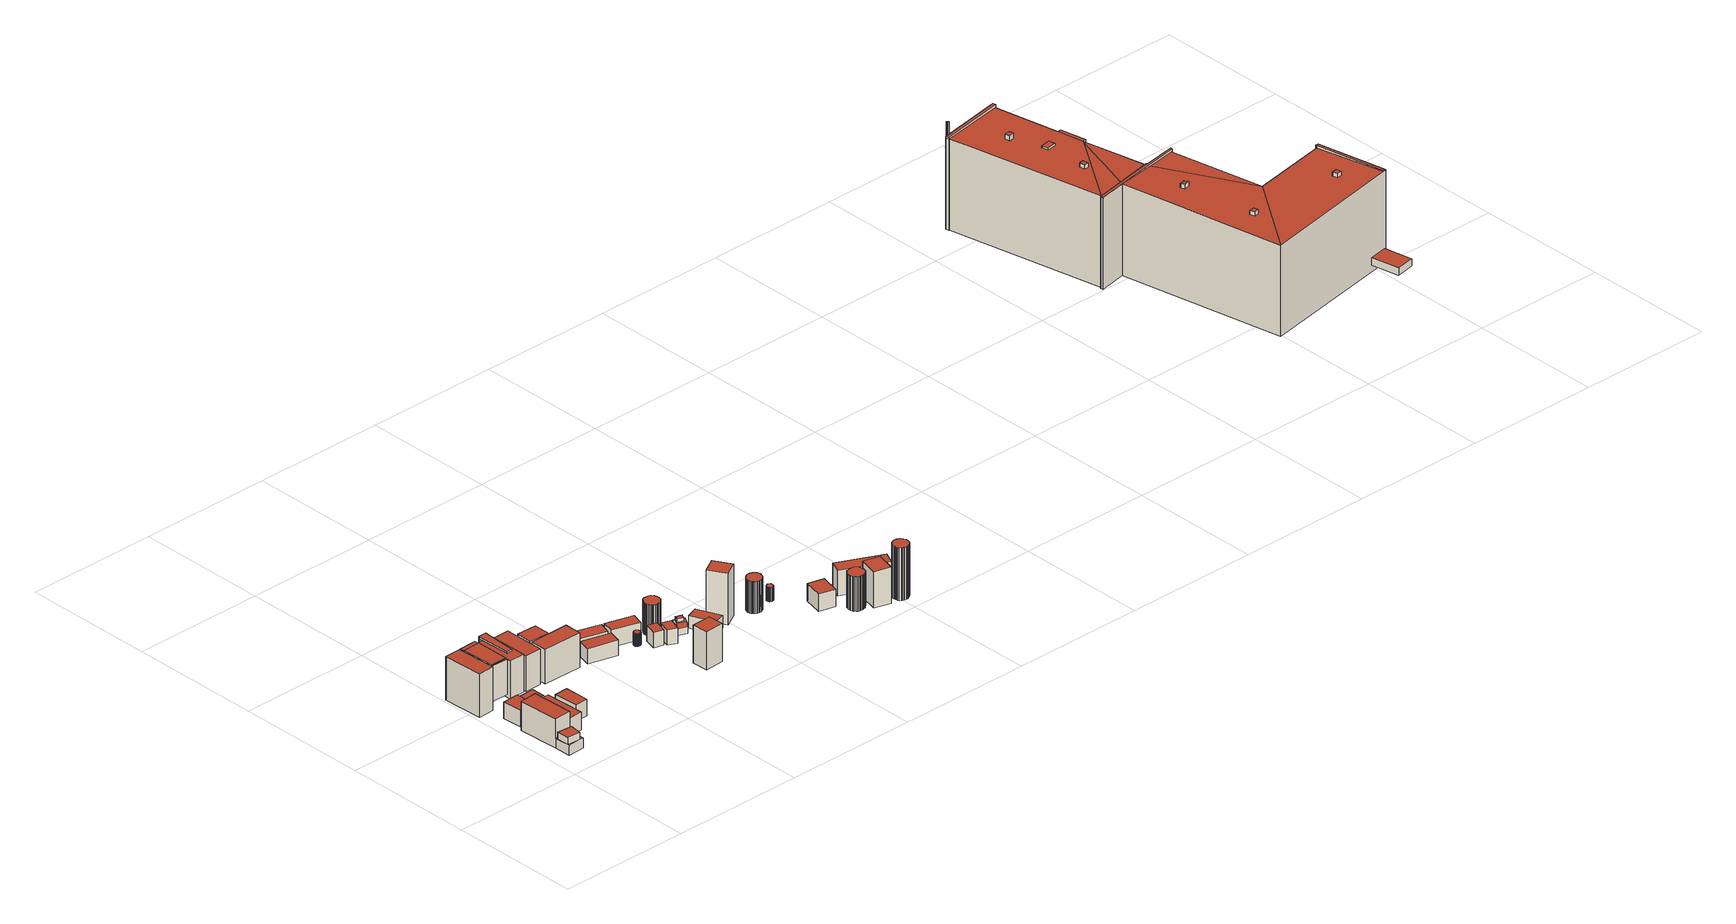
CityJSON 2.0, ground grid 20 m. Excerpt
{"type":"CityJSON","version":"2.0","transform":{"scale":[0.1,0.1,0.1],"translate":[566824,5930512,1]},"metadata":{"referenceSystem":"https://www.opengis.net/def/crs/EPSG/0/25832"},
"CityObjects":{
"building1":{"type":"Building","attributes":{"Grundfläche 2D":"22.189805","Grundhöhe NN":"2.679"},"children":["building1-1"],"geometry":[{"type":"Solid","lod":"3","boundaries":[[[[0,1,2,3,4,5,6]],[[7,8,9,10]],[[9,6,5,10]],[[10,5,11,12,7]],[[8,7,12,13]],[[8,13,14,6,9]],[[2,1,0,6,14,15]],[[4,3,2,15,16]],[[5,4,16,11]],[[15,14,13,12,11,16]]]],"semantics":{"surfaces":[{"type":"RoofSurface"},{"type":"WallSurface"},{"type":"GroundSurface"}],"values":[[0,0,1,1,1,1,1,1,1,2]]}}]},
"building1-1":{"type":"BuildingInstallation","parents":["building1"],"geometry":[{"type":"MultiSurface","lod":"3","boundaries":[[[17,18,19,20]],[[20,19,0,1]],[[17,20,1,3]],[[18,17,3,21]],[[19,18,21,0]]],"semantics":{"surfaces":[{"type":"RoofSurface"},{"type":"WallSurface"}],"values":[0,1,1,1,1]}}]},
"building2":{"type":"Building","attributes":{"Grundfläche 2D":"7.454085","Grundhöhe NN":"2.873"},"geometry":[{"type":"Solid","lod":"3","boundaries":[[[[22,23,24,25]],[[26,27,25,24]],[[27,28,22,25]],[[28,29,23,22]],[[29,26,24,23]],[[29,28,27,26]]]],"semantics":{"surfaces":[{"type":"RoofSurface"},{"type":"WallSurface"},{"type":"GroundSurface"}],"values":[[0,1,1,1,1,2]]}}]},
"building3":{"type":"Building","attributes":{"Grundfläche 2D":"14.923394","Grundhöhe NN":"2.679"},"geometry":[{"type":"Solid","lod":"3","boundaries":[[[[30,31,32,33]],[[34,35,33,32]],[[35,36,30,33]],[[36,37,31,30]],[[37,34,32,31]],[[37,36,35,34]]]],"semantics":{"surfaces":[{"type":"RoofSurface"},{"type":"WallSurface"},{"type":"GroundSurface"}],"values":[[0,1,1,1,1,2]]}}]},
"building4":{"type":"Building","attributes":{"Grundfläche 2D":"14.595588","Grundhöhe NN":"1.431"},"geometry":[{"type":"Solid","lod":"3","boundaries":[[[[38,39,40,41]],[[39,38,42,43]],[[40,39,43,44]],[[41,40,44,45]],[[38,41,45,42]],[[43,42,45,44]]]],"semantics":{"surfaces":[{"type":"RoofSurface"},{"type":"WallSurface"},{"type":"GroundSurface"}],"values":[[0,1,1,1,1,2]]}}]},
"building5":{"type":"Building","attributes":{"Grundfläche 2D":"5.153668","Grundhöhe NN":"2.814"},"geometry":[{"type":"Solid","lod":"3","boundaries":[[[[46,47,48,49]],[[50,51,49,48]],[[51,52,46,49]],[[52,53,47,46]],[[53,50,48,47]],[[53,52,51,50]]]],"semantics":{"surfaces":[{"type":"RoofSurface"},{"type":"WallSurface"},{"type":"GroundSurface"}],"values":[[0,1,1,1,1,2]]}}]},
"building6":{"type":"Building","attributes":{"Grundfläche 2D":"0.716120","Grundhöhe NN":"2.793"},"geometry":[{"type":"Solid","lod":"3","boundaries":[[[[54,55,56,57]],[[58,59,57,56]],[[59,60,54,57]],[[60,61,55,54]],[[61,58,56,55]],[[61,60,59,58]]]],"semantics":{"surfaces":[{"type":"RoofSurface"},{"type":"WallSurface"},{"type":"GroundSurface"}],"values":[[0,1,1,1,1,2]]}}]},
"building7":{"type":"Building","attributes":{"Grundfläche 2D":"12.963226","Grundhöhe NN":"2.639"},"geometry":[{"type":"Solid","lod":"3","boundaries":[[[[62,63,64,65]],[[66,67,65,64]],[[67,68,62,65]],[[68,69,63,62]],[[69,66,64,63]],[[69,68,67,66]]]],"semantics":{"surfaces":[{"type":"RoofSurface"},{"type":"WallSurface"},{"type":"GroundSurface"}],"values":[[0,1,1,1,1,2]]}}]},
"building8":{"type":"Building","attributes":{"Grundfläche 2D":"7.762746","Grundhöhe NN":"2.772"},"geometry":[{"type":"Solid","lod":"3","boundaries":[[[[70,71,72,73]],[[74,75,73,72]],[[75,76,70,73]],[[76,77,71,70]],[[77,74,72,71]],[[77,76,75,74]]]],"semantics":{"surfaces":[{"type":"RoofSurface"},{"type":"WallSurface"},{"type":"GroundSurface"}],"values":[[0,1,1,1,1,2]]}}]},
"building9":{"type":"Building","attributes":{"Grundfläche 2D":"1.865311","Grundhöhe NN":"2.461"},"geometry":[{"type":"Solid","lod":"3","boundaries":[[[[78,79,80,81]],[[82,83,81,80]],[[83,84,78,81]],[[84,85,79,78]],[[85,82,80,79]],[[85,84,83,82]]]],"semantics":{"surfaces":[{"type":"RoofSurface"},{"type":"WallSurface"},{"type":"GroundSurface"}],"values":[[0,1,1,1,1,2]]}}]},
"building10":{"type":"Building","attributes":{"Grundfläche 2D":"15.784275","Grundhöhe NN":"2.345"},"children":["building10-1"],"geometry":[{"type":"Solid","lod":"3","boundaries":[[[[86,87,88,89,90,91,92,93]],[[89,88,94,95]],[[90,89,95,96]],[[91,90,96,97]],[[92,91,97,98]],[[93,92,98,99]],[[86,93,99,100]],[[87,86,100,101]],[[88,87,101,94]],[[99,98,97,96,95,94,101,100]]]],"semantics":{"surfaces":[{"type":"RoofSurface"},{"type":"WallSurface"},{"type":"GroundSurface"}],"values":[[0,1,1,1,1,1,1,1,1,2]]}}]},
"building10-1":{"type":"BuildingInstallation","parents":["building10"],"geometry":[{"type":"MultiSurface","lod":"3","boundaries":[[[102,103,104,105]],[[106,107,102,105]],[[93,86,103,102,107]],[[86,87,104,103]],[[87,88,106,105,104]]],"semantics":{"surfaces":[{"type":"RoofSurface"},{"type":"WallSurface"}],"values":[0,1,1,1,1]}}]},
"building11":{"type":"Building","attributes":{"Grundfläche 2D":"14.864781","Grundhöhe NN":"2.642"},"geometry":[{"type":"Solid","lod":"3","boundaries":[[[[108,109,110,111]],[[109,108,112,113]],[[110,109,113,114]],[[111,110,114,115]],[[108,111,115,112]],[[113,112,115,114]]]],"semantics":{"surfaces":[{"type":"RoofSurface"},{"type":"WallSurface"},{"type":"GroundSurface"}],"values":[[0,1,1,1,1,2]]}}]},
"building12":{"type":"Building","attributes":{"Grundfläche 2D":"7.429219","Grundhöhe NN":"2.736"},"geometry":[{"type":"Solid","lod":"3","boundaries":[[[[116,117,118,119]],[[120,121,119,118]],[[121,122,116,119]],[[122,123,117,116]],[[123,120,118,117]],[[123,122,121,120]]]],"semantics":{"surfaces":[{"type":"RoofSurface"},{"type":"WallSurface"},{"type":"GroundSurface"}],"values":[[0,1,1,1,1,2]]}}]},
"building13":{"type":"Building","attributes":{"Grundfläche 2D":"15.248730","Grundhöhe NN":"2.698"},"geometry":[{"type":"Solid","lod":"3","boundaries":[[[[124,125,126,127]],[[128,129,127,126]],[[129,130,124,127]],[[130,131,125,124]],[[131,128,126,125]],[[131,130,129,128]]]],"semantics":{"surfaces":[{"type":"RoofSurface"},{"type":"WallSurface"},{"type":"GroundSurface"}],"values":[[0,1,1,1,1,2]]}}]},
"building14":{"type":"Building","attributes":{"Grundfläche 2D":"7.215352","Grundhöhe NN":"2.748"},"geometry":[{"type":"Solid","lod":"3","boundaries":[[[[132,133,134,135]],[[122,121,135,134]],[[121,136,132,135]],[[136,137,133,132]],[[137,122,134,133]],[[137,136,121,122]]]],"semantics":{"surfaces":[{"type":"RoofSurface"},{"type":"WallSurface"},{"type":"GroundSurface"}],"values":[[0,1,1,1,1,2]]}}]},
"building15":{"type":"Building","attributes":{"Grundfläche 2D":"9.037098","Grundhöhe NN":"2.744"},"geometry":[{"type":"Solid","lod":"3","boundaries":[[[[138,139,140,141]],[[142,143,141,140]],[[143,144,138,141]],[[144,145,139,138]],[[145,142,140,139]],[[145,144,143,142]]]],"semantics":{"surfaces":[{"type":"RoofSurface"},{"type":"WallSurface"},{"type":"GroundSurface"}],"values":[[0,1,1,1,1,2]]}}]},
"building16":{"type":"Building","attributes":{"Grundfläche 2D":"8.694760","Grundhöhe NN":"2.317"},"geometry":[{"type":"Solid","lod":"3","boundaries":[[[[146,147,148,149]],[[150,151,149,148]],[[151,152,146,149]],[[152,153,147,146]],[[153,150,148,147]],[[153,152,151,150]]]],"semantics":{"surfaces":[{"type":"RoofSurface"},{"type":"WallSurface"},{"type":"GroundSurface"}],"values":[[0,1,1,1,1,2]]}}]},
"building17":{"type":"Building","attributes":{"Grundfläche 2D":"0.712594","Grundhöhe NN":"2.751"},"geometry":[{"type":"Solid","lod":"3","boundaries":[[[[154,155,156,157,158,159,160,161,162,163,164,165,166,167,168,169,170,171,172,173,174,175,176,177,178,179,180,181,182,183,184,185]],[[186,187,157,156]],[[187,188,158,157]],[[188,189,159,158]],[[189,190,160,159]],[[190,191,161,160]],[[191,192,162,161]],[[192,193,163,162]],[[193,194,164,163]],[[194,195,165,164]],[[195,196,166,165]],[[196,197,167,166]],[[197,198,168,167]],[[198,199,169,168]],[[199,200,170,169]],[[200,201,171,170]],[[201,202,172,171]],[[202,203,173,172]],[[203,204,174,173]],[[204,205,175,174]],[[205,206,176,175]],[[206,207,177,176]],[[207,208,178,177]],[[208,209,179,178]],[[209,210,180,179]],[[210,211,181,180]],[[211,212,182,181]],[[212,213,183,182]],[[213,214,184,183]],[[214,215,185,184]],[[215,216,154,185]],[[216,217,155,154]],[[217,186,156,155]],[[214,213,212,211,210,209,208,207,206,205,204,203,202,201,200,199,198,197,196,195,194,193,192,191,190,189,188,187,186,217,216,215]]]],"semantics":{"surfaces":[{"type":"RoofSurface"},{"type":"WallSurface"},{"type":"GroundSurface"}],"values":[[0,1,1,1,1,1,1,1,1,1,1,1,1,1,1,1,1,1,1,1,1,1,1,1,1,1,1,1,1,1,1,1,1,2]]}}]},
"building18":{"type":"Building","attributes":{"Grundfläche 2D":"8.294104","Grundhöhe NN":"2.378"},"geometry":[{"type":"Solid","lod":"3","boundaries":[[[[218,219,220,221]],[[222,223,221,220]],[[223,224,218,221]],[[224,225,219,218]],[[225,222,220,219]],[[225,224,223,222]]]],"semantics":{"surfaces":[{"type":"RoofSurface"},{"type":"WallSurface"},{"type":"GroundSurface"}],"values":[[0,1,1,1,1,2]]}}]},
"building19":{"type":"Building","attributes":{"Grundfläche 2D":"7.124581","Grundhöhe NN":"2.414"},"geometry":[{"type":"Solid","lod":"3","boundaries":[[[[226,227,228,229]],[[230,231,229,228]],[[231,232,226,229]],[[232,233,227,226]],[[233,230,228,227]],[[233,232,231,230]]]],"semantics":{"surfaces":[{"type":"RoofSurface"},{"type":"WallSurface"},{"type":"GroundSurface"}],"values":[[0,1,1,1,1,2]]}}]},
"building20":{"type":"Building","attributes":{"Grundfläche 2D":"2.906277","Grundhöhe NN":"2.723"},"geometry":[{"type":"Solid","lod":"3","boundaries":[[[[234,235,236,237]],[[238,239,237,236]],[[239,240,234,237]],[[240,241,235,234]],[[241,238,236,235]],[[241,240,239,238]]]],"semantics":{"surfaces":[{"type":"RoofSurface"},{"type":"WallSurface"},{"type":"GroundSurface"}],"values":[[0,1,1,1,1,2]]}}]},
"building21":{"type":"Building","attributes":{"Grundfläche 2D":"2.975963","Grundhöhe NN":"2.715"},"geometry":[{"type":"Solid","lod":"3","boundaries":[[[[242,243,244,245]],[[246,247,245,244]],[[247,248,242,245]],[[248,249,243,242]],[[249,246,244,243]],[[249,248,247,246]]]],"semantics":{"surfaces":[{"type":"RoofSurface"},{"type":"WallSurface"},{"type":"GroundSurface"}],"values":[[0,1,1,1,1,2]]}}]},
"building22":{"type":"Building","attributes":{"Grundfläche 2D":"4.305866","Grundhöhe NN":"2.785"},"geometry":[{"type":"Solid","lod":"3","boundaries":[[[[250,251,252,253,254,255,256,257,258,259,260,261,262,263,264,265,266,267,268,269,270,271,272,273,274,275,276,277,278,279,280,281,282,283,284,285,286,287,288,289]],[[290,291,258,257]],[[291,292,259,258]],[[292,293,260,259]],[[293,294,261,260]],[[295,290,257,256]],[[294,296,262,261]],[[296,297,263,262]],[[297,298,264,263]],[[298,299,265,264]],[[299,300,266,265]],[[300,301,267,266]],[[301,302,268,267]],[[302,303,269,268]],[[303,304,270,269]],[[304,305,271,270]],[[305,306,272,271]],[[306,307,273,272]],[[307,308,274,273]],[[308,309,275,274]],[[309,310,276,275]],[[310,311,277,276]],[[311,312,278,277]],[[312,313,279,278]],[[313,314,280,279]],[[314,315,281,280]],[[315,316,282,281]],[[316,317,283,282]],[[317,318,284,283]],[[318,319,285,284]],[[319,320,286,285]],[[320,321,287,286]],[[321,322,288,287]],[[322,323,289,288]],[[323,324,250,289]],[[324,325,251,250]],[[325,326,252,251]],[[326,327,253,252]],[[327,328,254,253]],[[328,329,255,254]],[[329,295,256,255]],[[321,320,319,318,317,316,315,314,313,312,311,310,309,308,307,306,305,304,303,302,301,300,299,298,297,296,294,293,292,291,290,295,329,328,327,326,325,324,323,322]]]],"semantics":{"surfaces":[{"type":"RoofSurface"},{"type":"WallSurface"},{"type":"GroundSurface"}],"values":[[0,1,1,1,1,1,1,1,1,1,1,1,1,1,1,1,1,1,1,1,1,1,1,1,1,1,1,1,1,1,1,1,1,1,1,1,1,1,1,1,1,2]]}}]},
"building23":{"type":"Building","attributes":{"Grundfläche 2D":"2.322281","Grundhöhe NN":"2.765"},"children":["building23-1"],"geometry":[{"type":"Solid","lod":"3","boundaries":[[[[330,331,332,333]],[[332,334,335,336,337,333]],[[338,334,339,340]],[[337,336,335,334,338,340]],[[341,342,340,339]],[[331,330,343,344]],[[341,339,334,332,331,344,345]],[[342,341,345,346]],[[343,330,333,337,340,342,346,347]],[[346,345,344,343,347]]]],"semantics":{"surfaces":[{"type":"RoofSurface"},{"type":"WallSurface"},{"type":"GroundSurface"}],"values":[[0,0,0,0,0,1,1,1,1,2]]}}]},
"building23-1":{"type":"BuildingInstallation","parents":["building23"],"geometry":[{"type":"MultiSurface","lod":"3","boundaries":[[[348,349,350,351,352,353]],[[354,348,353,355,356]],[[350,349,348,354,335,357]],[[338,358,351,350,357]],[[336,359,355,353,352,351,358]]],"semantics":{"surfaces":[{"type":"RoofSurface"},{"type":"WallSurface"}],"values":[0,1,1,1,1]}}]},
"building24":{"type":"Building","attributes":{"Grundfläche 2D":"7.014183","Grundhöhe NN":"2.740"},"geometry":[{"type":"Solid","lod":"3","boundaries":[[[[360,361,362,363]],[[364,365,363,362]],[[365,366,360,363]],[[366,367,361,360]],[[367,364,362,361]],[[367,366,365,364]]]],"semantics":{"surfaces":[{"type":"RoofSurface"},{"type":"WallSurface"},{"type":"GroundSurface"}],"values":[[0,1,1,1,1,2]]}}]},
"building25":{"type":"Building","attributes":{"Grundfläche 2D":"7.340978","Grundhöhe NN":"2.660"},"geometry":[{"type":"Solid","lod":"3","boundaries":[[[[368,369,370,371]],[[372,373,371,370]],[[373,374,368,371]],[[374,375,369,368]],[[375,372,370,369]],[[375,374,373,372]]]],"semantics":{"surfaces":[{"type":"RoofSurface"},{"type":"WallSurface"},{"type":"GroundSurface"}],"values":[[0,1,1,1,1,2]]}}]},
"building26":{"type":"Building","attributes":{"Grundfläche 2D":"3.906709","Grundhöhe NN":"2.788"},"geometry":[{"type":"Solid","lod":"3","boundaries":[[[[376,377,378,379,380,381,382,383,384,385,386,387,388,389,390,391,392,393,394,395,396,397,398,399,400,401,402,403,404,405,406,407,408,409,410,411,412,413,414,415]],[[416,417,384,383]],[[417,418,385,384]],[[418,419,386,385]],[[419,420,387,386]],[[420,421,388,387]],[[421,422,389,388]],[[422,423,390,389]],[[423,424,391,390]],[[424,425,392,391]],[[425,426,393,392]],[[426,427,394,393]],[[427,428,395,394]],[[428,429,396,395]],[[429,430,397,396]],[[430,431,398,397]],[[431,432,399,398]],[[432,433,400,399]],[[433,434,401,400]],[[434,435,402,401]],[[435,436,403,402]],[[436,437,404,403]],[[437,438,405,404]],[[438,439,406,405]],[[439,440,407,406]],[[440,441,408,407]],[[441,442,409,408]],[[442,443,410,409]],[[443,444,411,410]],[[444,445,412,411]],[[445,446,413,412]],[[446,447,414,413]],[[447,448,415,414]],[[448,449,376,415]],[[449,450,377,376]],[[450,451,378,377]],[[452,416,383,382]],[[451,453,379,378]],[[453,454,380,379]],[[454,455,381,380]],[[455,452,382,381]],[[446,445,444,443,442,441,440,439,438,437,436,435,434,433,432,431,430,429,428,427,426,425,424,423,422,421,420,419,418,417,416,452,455,454,453,451,450,449,448,447]]]],"semantics":{"surfaces":[{"type":"RoofSurface"},{"type":"WallSurface"},{"type":"GroundSurface"}],"values":[[0,1,1,1,1,1,1,1,1,1,1,1,1,1,1,1,1,1,1,1,1,1,1,1,1,1,1,1,1,1,1,1,1,1,1,1,1,1,1,1,1,2]]}}]},
"building27":{"type":"Building","attributes":{"Grundfläche 2D":"0.731672","Grundhöhe NN":"2.784"},"geometry":[{"type":"Solid","lod":"3","boundaries":[[[[456,457,458,459,460,461,462,463,464,465,466,467,468,469,470,471,472,473,474,475,476,477,478,479,480,481,482,483,484,485]],[[486,487,461,460]],[[487,488,462,461]],[[488,489,463,462]],[[489,490,464,463]],[[490,491,465,464]],[[491,492,466,465]],[[492,493,467,466]],[[493,494,468,467]],[[494,495,469,468]],[[495,496,470,469]],[[496,497,471,470]],[[497,498,472,471]],[[498,499,473,472]],[[499,500,474,473]],[[500,501,475,474]],[[501,502,476,475]],[[502,503,477,476]],[[503,504,478,477]],[[504,505,479,478]],[[505,506,480,479]],[[506,507,481,480]],[[507,508,482,481]],[[508,509,483,482]],[[509,510,484,483]],[[510,511,485,484]],[[511,512,456,485]],[[513,486,460,459]],[[512,514,457,456]],[[514,515,458,457]],[[515,513,459,458]],[[510,509,508,507,506,505,504,503,502,501,500,499,498,497,496,495,494,493,492,491,490,489,488,487,486,513,515,514,512,511]]]],"semantics":{"surfaces":[{"type":"RoofSurface"},{"type":"WallSurface"},{"type":"GroundSurface"}],"values":[[0,1,1,1,1,1,1,1,1,1,1,1,1,1,1,1,1,1,1,1,1,1,1,1,1,1,1,1,1,1,1,2]]}}]},
"building28":{"type":"Building","attributes":{"Grundfläche 2D":"7.211185","Grundhöhe NN":"2.688"},"geometry":[{"type":"Solid","lod":"3","boundaries":[[[[516,517,518,519]],[[520,521,519,518]],[[521,522,516,519]],[[522,523,517,516]],[[523,520,518,517]],[[523,522,521,520]]]],"semantics":{"surfaces":[{"type":"RoofSurface"},{"type":"WallSurface"},{"type":"GroundSurface"}],"values":[[0,1,1,1,1,2]]}}]},
"building29":{"type":"Building","attributes":{"Grundfläche 2D":"4.452923","Grundhöhe NN":"2.414"},"geometry":[{"type":"Solid","lod":"3","boundaries":[[[[524,525,526,527,528,529,530,531,532,533,534,535,536,537,538,539,540,541,542,543,544,545,546,547,548,549,550,551,552,553,554,555,556,557,558,559,560,561,562,563]],[[564,565,538,537]],[[565,566,539,538]],[[566,567,540,539]],[[568,564,537,536]],[[569,568,536,535]],[[567,570,541,540]],[[570,571,542,541]],[[571,572,543,542]],[[572,573,544,543]],[[573,574,545,544]],[[574,575,546,545]],[[575,576,547,546]],[[576,577,548,547]],[[577,578,549,548]],[[578,579,550,549]],[[579,580,551,550]],[[580,581,552,551]],[[581,582,553,552]],[[582,583,554,553]],[[583,584,555,554]],[[584,585,556,555]],[[585,586,557,556]],[[586,587,558,557]],[[587,588,559,558]],[[588,589,560,559]],[[589,590,561,560]],[[590,591,562,561]],[[591,592,563,562]],[[592,593,524,563]],[[593,594,525,524]],[[594,595,526,525]],[[595,596,527,526]],[[596,597,528,527]],[[597,598,529,528]],[[598,599,530,529]],[[599,600,531,530]],[[600,601,532,531]],[[601,602,533,532]],[[602,603,534,533]],[[603,569,535,534]],[[590,589,588,587,586,585,584,583,582,581,580,579,578,577,576,575,574,573,572,571,570,567,566,565,564,568,569,603,602,601,600,599,598,597,596,595,594,593,592,591]]]],"semantics":{"surfaces":[{"type":"RoofSurface"},{"type":"WallSurface"},{"type":"GroundSurface"}],"values":[[0,1,1,1,1,1,1,1,1,1,1,1,1,1,1,1,1,1,1,1,1,1,1,1,1,1,1,1,1,1,1,1,1,1,1,1,1,1,1,1,1,2]]}}]},
"building30":{"type":"Building","attributes":{"Grundfläche 2D":"7.296184","Grundhöhe NN":"2.414"},"geometry":[{"type":"Solid","lod":"3","boundaries":[[[[604,605,606,607]],[[608,609,607,606]],[[609,610,604,607]],[[610,611,605,604]],[[611,608,606,605]],[[611,610,609,608]]]],"semantics":{"surfaces":[{"type":"RoofSurface"},{"type":"WallSurface"},{"type":"GroundSurface"}],"values":[[0,1,1,1,1,2]]}}]},
"building31":{"type":"Building","attributes":{"Grundfläche 2D":"14.038146","Grundhöhe NN":"2.414"},"geometry":[{"type":"Solid","lod":"3","boundaries":[[[[612,613,614,615]],[[616,617,615,614]],[[617,618,612,615]],[[618,619,613,612]],[[619,616,614,613]],[[619,618,617,616]]]],"semantics":{"surfaces":[{"type":"RoofSurface"},{"type":"WallSurface"},{"type":"GroundSurface"}],"values":[[0,1,1,1,1,2]]}}]},
"building32":{"type":"Building","attributes":{"Grundfläche 2D":"4.075447","Grundhöhe NN":"2.414"},"geometry":[{"type":"Solid","lod":"3","boundaries":[[[[620,621,622,623,624,625,626,627,628,629,630,631,632,633,634,635,636,637,638,639,640,641,642,643,644,645,646,647,648,649,650,651,652,653,654,655,656,657,658,659]],[[660,661,623,622]],[[662,660,622,621]],[[663,664,659,658]],[[664,665,620,659]],[[665,662,621,620]],[[661,666,624,623]],[[666,667,625,624]],[[667,668,626,625]],[[668,669,627,626]],[[669,670,628,627]],[[670,671,629,628]],[[671,672,630,629]],[[672,673,631,630]],[[673,674,632,631]],[[674,675,633,632]],[[675,676,634,633]],[[676,677,635,634]],[[677,678,636,635]],[[678,679,637,636]],[[679,680,638,637]],[[680,681,639,638]],[[681,682,640,639]],[[682,683,641,640]],[[683,684,642,641]],[[684,685,643,642]],[[685,686,644,643]],[[686,687,645,644]],[[687,688,646,645]],[[688,689,647,646]],[[689,690,648,647]],[[690,691,649,648]],[[691,692,650,649]],[[692,693,651,650]],[[693,694,652,651]],[[694,695,653,652]],[[695,696,654,653]],[[696,697,655,654]],[[697,698,656,655]],[[698,699,657,656]],[[699,663,658,657]],[[699,698,697,696,695,694,693,692,691,690,689,688,687,686,685,684,683,682,681,680,679,678,677,676,675,674,673,672,671,670,669,668,667,666,661,660,662,665,664,663]]]],"semantics":{"surfaces":[{"type":"RoofSurface"},{"type":"WallSurface"},{"type":"GroundSurface"}],"values":[[0,1,1,1,1,1,1,1,1,1,1,1,1,1,1,1,1,1,1,1,1,1,1,1,1,1,1,1,1,1,1,1,1,1,1,1,1,1,1,1,1,2]]}}]},
"building33":{"type":"Building","attributes":{"Grundfläche 2D":"0.082771","Grundhöhe NN":"2.123"},"geometry":[{"type":"Solid","lod":"3","boundaries":[[[[700,701,702,703,704,705,706,707,708,709,710,711]],[[712,713,702,701]],[[713,714,703,702]],[[714,715,704,703]],[[715,716,705,704]],[[716,717,706,705]],[[717,718,707,706]],[[718,719,708,707]],[[719,720,709,708]],[[720,721,710,709]],[[721,722,711,710]],[[722,723,700,711]],[[723,712,701,700]],[[720,719,718,717,716,715,714,713,712,723,722,721]]]],"semantics":{"surfaces":[{"type":"RoofSurface"},{"type":"WallSurface"},{"type":"GroundSurface"}],"values":[[0,1,1,1,1,1,1,1,1,1,1,1,1,2]]}}]},
"building34":{"type":"Building","attributes":{"Grundfläche 2D":"651.214070","Grundhöhe NN":"2.123"},"children":["building34-1","building34-2","building34-3","building34-4","building34-5","building34-6","building34-7","building34-8","building34-9"],"geometry":[{"type":"Solid","lod":"3","boundaries":[[[[724,725,726,727,728,729,730,731]],[[724,732,725]],[[727,733,734,735]],[[727,735,736,728]],[[735,737,738,739,740,728,736]],[[737,741,742,743,744,738]],[[745,744,743]],[[740,739,738,746,747]],[[748,747,746]],[[728,749,750,729]],[[751,731,730]],[[727,726,725,752,753]],[[733,727,753,754]],[[734,733,754,755]],[[735,734,755,756]],[[737,735,756,757]],[[742,741,737,757,758]],[[743,742,758,759]],[[745,743,759,760]],[[744,745,760,761]],[[738,744,761,762]],[[746,738,762,763]],[[748,746,763,764]],[[747,748,764,765]],[[740,747,765,766]],[[728,740,766,767]],[[749,728,767,768]],[[750,749,768,769]],[[729,750,769,770]],[[730,729,770,771]],[[751,730,771,772]],[[731,751,772,773]],[[724,731,773,774]],[[732,724,774,775]],[[725,732,775,752]],[[768,767,766,765,764,763,762,761,760,759,758,757,756,755,754,753,752,775,774,773,772,771,770,769]]]],"semantics":{"surfaces":[{"type":"RoofSurface"},{"type":"WallSurface"},{"type":"GroundSurface"}],"values":[[0,0,0,0,0,0,0,0,0,0,0,1,1,1,1,1,1,1,1,1,1,1,1,1,1,1,1,1,1,1,1,1,1,1,1,2]]}}]},
"building34-1":{"type":"BuildingInstallation","parents":["building34"],"geometry":[{"type":"MultiSurface","lod":"3","boundaries":[[[776,777,778,779,780,781]],[[778,734,735,739,746,748,779]],[[748,747,780,779]],[[780,747,740,782,781]],[[782,783,776,781]],[[783,736,727,733,777,776]],[[733,734,778,777]]],"semantics":{"surfaces":[{"type":"RoofSurface"},{"type":"WallSurface"}],"values":[0,1,1,1,1,1,1]}}]},
"building34-2":{"type":"BuildingInstallation","parents":["building34"],"geometry":[{"type":"MultiSurface","lod":"3","boundaries":[[[784,785,786,787,788,789]],[[787,786,790,791]],[[792,789,788,787,791,793]],[[794,785,784,789,792,795]],[[786,785,794,790]]],"semantics":{"surfaces":[{"type":"RoofSurface"},{"type":"WallSurface"}],"values":[0,1,1,1,1]}}]},
"building34-3":{"type":"BuildingInstallation","parents":["building34"],"geometry":[{"type":"MultiSurface","lod":"3","boundaries":[[[796,797,798,799,800,801]],[[799,798,724,732]],[[730,751,796,801,800,799,732,725]],[[797,796,751,731]],[[798,797,731,724]]],"semantics":{"surfaces":[{"type":"RoofSurface"},{"type":"WallSurface"}],"values":[0,1,1,1,1]}}]},
"building34-4":{"type":"BuildingInstallation","parents":["building34"],"geometry":[{"type":"MultiSurface","lod":"3","boundaries":[[[802,803,804,805,806]],[[743,745,802,806]],[[745,744,803,802]],[[744,741,804,803]],[[742,805,804,741]],[[742,743,806,805]]],"semantics":{"surfaces":[{"type":"RoofSurface"},{"type":"WallSurface"}],"values":[0,1,1,1,1,1]}}]},
"building34-5":{"type":"BuildingInstallation","parents":["building34"],"geometry":[{"type":"MultiSurface","lod":"3","boundaries":[[[807,808,809,810]],[[810,809,811,812]],[[807,810,812,813]],[[808,807,813,814]],[[809,808,814,811]]],"semantics":{"surfaces":[{"type":"RoofSurface"},{"type":"WallSurface"}],"values":[0,1,1,1,1]}}]},
"building34-6":{"type":"BuildingInstallation","parents":["building34"],"geometry":[{"type":"MultiSurface","lod":"3","boundaries":[[[815,816,817,818]],[[818,817,819,820]],[[820,821,815,818]],[[816,815,821,822]],[[822,819,817,816]]],"semantics":{"surfaces":[{"type":"RoofSurface"},{"type":"WallSurface"}],"values":[0,1,1,1,1]}}]},
"building34-7":{"type":"BuildingInstallation","parents":["building34"],"geometry":[{"type":"MultiSurface","lod":"3","boundaries":[[[823,824,825,826]],[[826,825,827,828]],[[823,826,828,829]],[[824,823,829,830]],[[825,824,830,827]]],"semantics":{"surfaces":[{"type":"RoofSurface"},{"type":"WallSurface"}],"values":[0,1,1,1,1]}}]},
"building34-8":{"type":"BuildingInstallation","parents":["building34"],"geometry":[{"type":"MultiSurface","lod":"3","boundaries":[[[831,832,833,834]],[[834,833,835,836]],[[831,834,836,837]],[[832,831,837,838]],[[833,832,838,835]]],"semantics":{"surfaces":[{"type":"RoofSurface"},{"type":"WallSurface"}],"values":[0,1,1,1,1]}}]},
"building34-9":{"type":"BuildingInstallation","parents":["building34"],"geometry":[{"type":"MultiSurface","lod":"3","boundaries":[[[839,840,841,842]],[[842,841,843,844]],[[839,842,844,845]],[[840,839,845,846]],[[841,840,846,843]]],"semantics":{"surfaces":[{"type":"RoofSurface"},{"type":"WallSurface"}],"values":[0,1,1,1,1]}}]},
"building35":{"type":"Building","attributes":{"Grundfläche 2D":"12.599427","Grundhöhe NN":"3.194"},"geometry":[{"type":"Solid","lod":"3","boundaries":[[[[847,848,849,850]],[[848,847,851,852]],[[849,848,852,853]],[[850,849,853,854]],[[847,850,854,851]],[[852,851,854,853]]]],"semantics":{"surfaces":[{"type":"RoofSurface"},{"type":"WallSurface"},{"type":"GroundSurface"}],"values":[[0,1,1,1,1,2]]}}]}
},
"vertices":[
[13,44,32],[13,26,32],[13,23,32],[33,24,32],[39,24,32],[38,49,32],[13,48,32],[36,111,61],[10,110,61],[13,48,61],[38,49,61],[38,49,17],[36,111,17],[10,110,17],[13,48,17],[13,23,17],[39,24,17],
[33,24,43],[35,42,43],[13,44,43],[13,26,43],[35,42,32],
[36,145,44],[11,144,44],[13,114,44],[37,115,44],[13,114,19],[37,115,19],[36,145,19],[11,144,19],
[67,58,44],[65,118,44],[40,118,44],[42,57,44],[40,118,17],[42,57,17],[67,58,17],[65,118,17],
[7,185,70],[31,186,70],[29,246,70],[5,246,70],[7,185,4],[31,186,4],[29,246,4],[5,246,4],
[64,146,40],[39,145,40],[39,125,40],[64,125,40],[39,125,18],[64,125,18],[64,146,18],[39,145,18],
[56,188,71],[31,188,71],[31,186,71],[56,185,71],[31,186,18],[56,185,18],[56,188,18],[31,188,18],
[56,239,72],[30,238,72],[31,188,72],[56,188,72],[31,188,16],[56,188,16],[56,239,16],[30,238,16],
[94,114,43],[73,113,43],[75,76,43],[95,77,43],[75,76,18],[95,77,18],[94,114,18],[73,113,18],
[29,245,71],[30,238,71],[56,239,71],[56,246,71],[56,239,15],[56,246,15],[29,245,15],[30,238,15],
[77,248,70],[65,248,70],[66,242,70],[57,242,70],[57,181,70],[81,181,70],[81,242,70],[77,242,70],[66,242,13],[57,242,13],[57,181,13],[81,181,13],[81,242,13],[77,242,13],[77,248,13],[65,248,13],
[76,198,72],[77,248,74],[65,248,74],[67,197,72],[67,197,70],[76,198,70],
[81,237,70],[81,176,70],[106,176,70],[106,237,70],[81,237,16],[81,176,16],[106,176,16],[106,237,16],
[141,223,69],[111,224,69],[110,199,69],[141,198,69],[110,199,17],[141,198,17],[141,223,17],[111,224,17],
[171,171,69],[171,197,69],[111,197,69],[111,172,69],[111,197,17],[111,172,17],[171,171,17],[171,197,17],
[170,198,43],[171,222,43],[141,223,43],[141,198,43],[170,198,17],[171,222,17],
[233,178,40],[189,190,40],[184,170,40],[227,159,40],[184,170,17],[227,159,17],[233,178,17],[189,190,17],
[239,203,39],[196,216,39],[191,197,39],[233,185,39],[191,197,13],[233,185,13],[239,203,13],[196,216,13],
[262,165,37],[261,165,37],[260,165,37],[259,164,37],[258,164,37],[258,163,37],[257,162,37],[257,161,37],[257,160,37],[257,159,37],[257,158,37],[258,158,37],[258,157,37],[259,157,37],[259,156,37],[260,156,37],[261,156,37],[262,156,37],[263,156,37],[264,156,37],[265,157,37],[266,157,37],[266,158,37],[266,159,37],[266,160,37],[267,160,37],[266,161,37],[266,162,37],[266,163,37],[265,164,37],[264,165,37],[263,165,37],[260,165,18],[259,164,18],[258,164,18],[258,163,18],[257,162,18],[257,161,18],[257,160,18],[257,159,18],[257,158,18],[258,158,18],[258,157,18],[259,157,18],[259,156,18],[260,156,18],[261,156,18],[262,156,18],[263,156,18],[264,156,18],[265,157,18],[266,157,18],[266,158,18],[266,159,18],[266,160,18],[267,160,18],[266,161,18],[266,162,18],[266,163,18],[265,164,18],[264,165,18],[263,165,18],[262,165,18],[261,165,18],
[284,189,40],[242,201,40],[237,183,40],[278,171,40],[237,183,14],[278,171,14],[284,189,14],[242,201,14],
[317,84,71],[288,83,71],[289,59,71],[318,60,71],[289,59,14],[318,60,14],[317,84,14],[288,83,14],
[293,156,40],[278,160,40],[273,141,40],[287,137,40],[273,141,17],[287,137,17],[293,156,17],[278,160,17],
[310,147,40],[296,152,40],[290,134,40],[303,128,40],[290,134,17],[303,128,17],[310,147,17],[296,152,17],
[304,181,65],[302,182,65],[300,182,65],[298,182,65],[297,182,65],[295,182,65],[293,182,65],[291,181,65],[290,180,65],[289,178,65],[288,177,65],[287,175,65],[286,174,65],[286,172,65],[286,170,65],[286,168,65],[287,166,65],[288,165,65],[289,163,65],[290,162,65],[291,161,65],[293,160,65],[295,159,65],[297,159,65],[298,159,65],[300,159,65],[302,160,65],[304,161,65],[305,162,65],[306,163,65],[308,165,65],[308,166,65],[309,168,65],[309,170,65],[309,172,65],[309,173,65],[308,175,65],[308,177,65],[306,178,65],[305,180,65],[291,181,18],[290,180,18],[289,178,18],[288,177,18],[287,175,18],[293,182,18],[286,174,18],[286,172,18],[286,170,18],[286,168,18],[287,166,18],[288,165,18],[289,163,18],[290,162,18],[291,161,18],[293,160,18],[295,159,18],[297,159,18],[298,159,18],[300,159,18],[302,160,18],[304,161,18],[305,162,18],[306,163,18],[308,165,18],[308,166,18],[309,168,18],[309,170,18],[309,172,18],[309,173,18],[308,175,18],[308,177,18],[306,178,18],[305,180,18],[304,181,18],[302,182,18],[300,182,18],[298,182,18],[297,182,18],[295,182,18],
[315,141,28],[328,136,28],[329,139,34],[316,144,34],[331,145,36],[328,146,36],[320,149,36],[318,149,36],[327,148,35],[333,149,34],[319,154,34],[334,151,28],[320,157,28],[315,141,18],[328,136,18],[334,151,18],[320,157,18],[318,149,18],
[327,142,40],[328,146,40],[329,147,40],[320,151,40],[319,148,40],[318,145,40],[327,142,34],[318,145,34],[325,143,34],[329,147,35],[320,151,35],[319,148,35],
[371,116,36],[356,152,36],[339,146,36],[354,110,36],[339,146,17],[354,110,17],[371,116,17],[356,152,17],
[402,128,95],[387,154,95],[366,142,95],[381,116,95],[366,142,17],[381,116,17],[402,128,17],[387,154,17],
[439,130,66],[437,131,66],[436,131,66],[434,132,66],[432,132,66],[430,132,66],[429,132,66],[427,131,66],[425,130,66],[424,129,66],[423,128,66],[422,127,66],[421,125,66],[421,123,66],[420,122,66],[420,120,66],[421,118,66],[421,116,66],[422,115,66],[423,114,66],[424,112,66],[426,111,66],[427,111,66],[429,110,66],[431,110,66],[433,110,66],[434,110,66],[436,111,66],[438,112,66],[439,113,66],[440,114,66],[441,115,66],[442,117,66],[442,119,66],[443,120,66],[443,122,66],[442,124,66],[442,125,66],[441,127,66],[440,128,66],[427,131,18],[425,130,18],[424,129,18],[423,128,18],[422,127,18],[421,125,18],[421,123,18],[420,122,18],[420,120,18],[421,118,18],[421,116,18],[422,115,18],[423,114,18],[424,112,18],[426,111,18],[427,111,18],[429,110,18],[431,110,18],[433,110,18],[434,110,18],[436,111,18],[438,112,18],[439,113,18],[440,114,18],[441,115,18],[442,117,18],[442,119,18],[443,120,18],[443,122,18],[442,124,18],[442,125,18],[441,127,18],[440,128,18],[439,130,18],[437,131,18],[436,131,18],[429,132,18],[434,132,18],[432,132,18],[430,132,18],
[463,128,39],[462,129,39],[461,129,39],[460,128,39],[459,128,39],[458,127,39],[457,126,39],[457,125,39],[457,124,39],[457,123,39],[457,122,39],[458,121,39],[458,120,39],[459,120,39],[460,119,39],[461,119,39],[462,119,39],[463,119,39],[464,119,39],[464,120,39],[465,120,39],[465,121,39],[466,122,39],[466,123,39],[466,124,39],[466,125,39],[466,126,39],[466,127,39],[465,127,39],[464,128,39],[459,128,18],[458,127,18],[457,126,18],[457,125,18],[457,124,18],[457,123,18],[457,122,18],[458,121,18],[458,120,18],[459,120,18],[460,119,18],[461,119,18],[462,119,18],[463,119,18],[464,119,18],[464,120,18],[465,120,18],[465,121,18],[466,122,18],[466,123,18],[466,124,18],[466,125,18],[466,126,18],[466,127,18],[465,127,18],[464,128,18],[463,128,18],[460,128,18],[462,129,18],[461,129,18],
[520,84,43],[496,90,43],[489,61,43],[513,55,43],[489,61,17],[513,55,17],[520,84,17],[496,90,17],
[533,52,66],[531,51,66],[529,51,66],[528,50,66],[526,48,66],[525,47,66],[525,45,66],[524,43,66],[524,41,66],[524,39,66],[524,38,66],[525,36,66],[525,34,66],[527,33,66],[528,31,66],[529,30,66],[531,29,66],[533,29,66],[535,29,66],[537,29,66],[538,29,66],[540,30,66],[542,30,66],[543,31,66],[545,33,66],[546,34,66],[547,36,66],[547,38,66],[548,40,66],[547,42,66],[547,43,66],[547,45,66],[546,47,66],[545,48,66],[543,50,66],[542,51,66],[540,52,66],[538,52,66],[536,52,66],[535,52,66],[527,33,14],[528,31,14],[529,30,14],[531,29,14],[525,34,14],[525,36,14],[533,29,14],[535,29,14],[537,29,14],[538,29,14],[540,30,14],[542,30,14],[543,31,14],[545,33,14],[546,34,14],[547,36,14],[547,38,14],[548,40,14],[547,42,14],[547,43,14],[547,45,14],[546,47,14],[545,48,14],[543,50,14],[542,51,14],[540,52,14],[538,52,14],[536,52,14],[535,52,14],[533,52,14],[531,51,14],[529,51,14],[528,50,14],[526,48,14],[525,47,14],[525,45,14],[524,43,14],[524,41,14],[524,39,14],[524,38,14],
[573,15,69],[581,44,69],[557,51,69],[549,22,69],[557,51,14],[549,22,14],[573,15,14],[581,44,14],
[610,62,52],[544,94,52],[536,76,52],[602,45,52],[536,76,14],[602,45,14],[610,62,14],[544,94,14],
[597,32,93],[595,32,93],[593,32,93],[591,31,93],[590,31,93],[588,30,93],[587,28,93],[586,27,93],[585,25,93],[584,24,93],[584,22,93],[584,20,93],[584,18,93],[585,17,93],[585,15,93],[586,14,93],[588,12,93],[589,11,93],[591,10,93],[592,10,93],[594,9,93],[596,9,93],[598,9,93],[599,10,93],[601,11,93],[602,12,93],[604,13,93],[605,14,93],[606,16,93],[606,17,93],[607,19,93],[607,21,93],[607,23,93],[606,24,93],[605,26,93],[604,28,93],[603,29,93],[602,30,93],[600,31,93],[598,32,93],[593,32,14],[591,31,14],[595,32,14],[600,31,14],[598,32,14],[597,32,14],[590,31,14],[588,30,14],[587,28,14],[586,27,14],[585,25,14],[584,24,14],[584,22,14],[584,20,14],[584,18,14],[585,17,14],[585,15,14],[586,14,14],[588,12,14],[589,11,14],[591,10,14],[592,10,14],[594,9,14],[596,9,14],[598,9,14],[599,10,14],[601,11,14],[602,12,14],[604,13,14],[605,14,14],[606,16,14],[606,17,14],[607,19,14],[607,21,14],[607,23,14],[606,24,14],[605,26,14],[604,28,14],[603,29,14],[602,30,14],
[1264,646,168],[1263,646,168],[1263,645,168],[1262,645,168],[1262,644,168],[1262,643,168],[1263,643,168],[1264,642,168],[1264,643,168],[1265,643,168],[1265,644,168],[1265,645,168],[1263,646,11],[1263,645,11],[1262,645,11],[1262,644,11],[1262,643,11],[1263,643,11],[1264,642,11],[1264,643,11],[1265,643,11],[1265,644,11],[1265,645,11],[1264,646,11],
[1257,641,148],[1259,636,148],[1264,611,148],[1304,399,149],[1382,516,146],[1375,556,146],[1357,654,146],[1357,659,146],[1258,635,148],[1302,398,149],[1303,394,149],[1344,402,149],[1345,406,149],[1390,153,149],[1475,278,146],[1403,412,147],[1401,415,147],[1610,194,149],[1614,195,149],[1594,300,146],[1590,299,146],[1590,300,146],[1448,420,146],[1449,423,146],[1449,420,146],[1388,517,146],[1381,557,146],[1358,654,146],[1259,636,11],[1304,399,11],[1302,398,11],[1303,394,11],[1344,402,11],[1390,153,11],[1614,195,11],[1594,300,11],[1590,300,11],[1590,299,11],[1475,278,11],[1448,420,11],[1449,420,11],[1449,423,11],[1401,415,11],[1382,516,11],[1388,517,11],[1381,557,11],[1375,556,11],[1357,654,11],[1358,654,11],[1357,659,11],[1257,641,11],[1258,635,11],
[1400,416,150],[1302,398,150],[1303,394,150],[1449,420,150],[1449,423,150],[1400,415,150],[1400,415,147],[1400,416,147],
[1401,347,154],[1394,346,154],[1396,339,155],[1404,341,155],[1402,346,154],[1402,348,154],[1396,339,148],[1404,341,148],[1402,348,148],[1402,346,148],[1394,346,148],[1401,347,148],
[1358,654,150],[1357,659,150],[1257,641,150],[1258,635,150],[1259,636,150],[1357,654,150],
[1590,300,150],[1590,299,150],[1610,194,150],[1614,195,150],[1594,300,150],
[1341,473,154],[1334,471,154],[1335,463,154],[1342,464,154],[1335,463,148],[1342,464,147],[1341,473,147],[1334,471,148],
[1321,582,155],[1320,589,155],[1312,588,155],[1313,580,155],[1312,588,147],[1313,580,147],[1321,582,147],[1320,589,147],
[1422,238,154],[1414,237,154],[1416,229,154],[1423,231,154],[1416,229,148],[1423,231,148],[1422,238,148],[1414,237,148],
[1564,234,154],[1556,233,154],[1558,225,154],[1565,226,154],[1558,225,148],[1565,226,148],[1564,234,148],[1556,233,148],
[1347,543,150],[1332,540,150],[1334,530,150],[1348,532,150],[1334,530,147],[1348,532,147],[1347,543,147],[1332,540,147],
[1583,189,33],[1591,146,33],[1619,151,33],[1611,195,33],[1583,189,22],[1591,146,22],[1619,151,22],[1611,195,22]
]}
